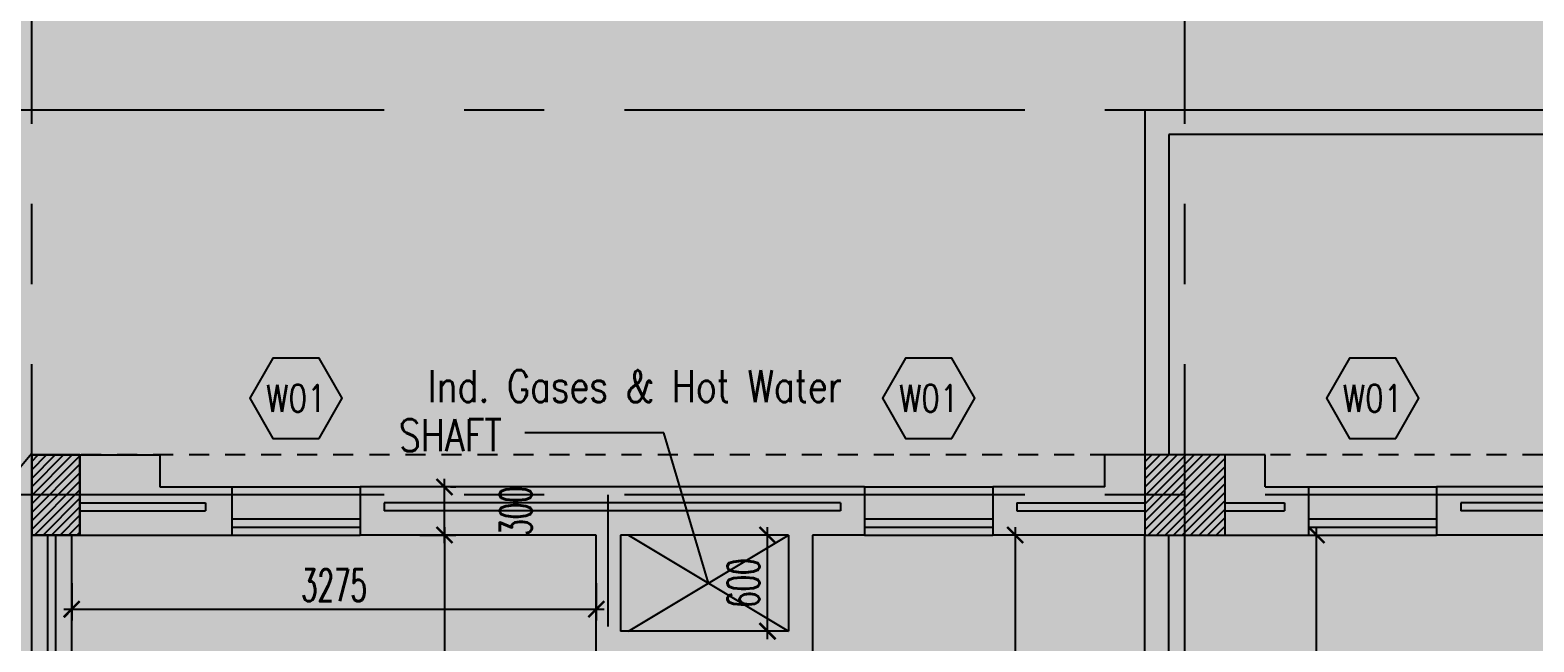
# Model space of a CAD drawing. Extents: x 88852.7 to 88945.7, y 39921.6 to 40001.1.
# Drawn here: x 88902.8 to 88912.19, y 39986.38 to 39990.2 of the extents above; entities that cross this region are included whole.
import ezdxf
from ezdxf.enums import TextEntityAlignment as Align

# ---------------------------------------------------------------- set-up
doc = ezdxf.new("R2010")
doc.units = 0
doc.header["$MEASUREMENT"] = 0
doc.header["$PDMODE"] = 34
for name, pattern in [('CENTER', [2, 1.25, -0.25, 0.25, -0.25]), ('CENTERX2', [4, 2.5, -0.5, 0.5, -0.5]), ('HIDDEN2', [0.1875, 0.125, -0.0625])]:
    doc.linetypes.add(name, pattern=pattern)
doc.layers.get('0').update_dxf_attribs({"linetype": 'CONTINUOUS'})
doc.layers.get('DEFPOINTS').update_dxf_attribs({"linetype": 'CONTINUOUS'})
for name, color, linetype in [('AX-DIM', 4, 'CONTINUOUS'), ('AXES', 11, 'CENTERX2'), ('AXES1', 11, 'CENTER'), ('COL', 2, 'CONTINUOUS'), ('DIM', 4, 'CONTINUOUS'), ('HAT', 8, 'CONTINUOUS'), ('HIDDEN', 9, 'HIDDEN2'), ('INSUL', 4, 'CONTINUOUS'), ('PROJ-L', 3, 'CONTINUOUS'), ('SHAFT', 4, 'CONTINUOUS'), ('WALL', 2, 'CONTINUOUS'), ('WIN', 3, 'CONTINUOUS'), ('WIN-BOX', 3, 'CONTINUOUS'), ('WIN-NO', 5, 'CONTINUOUS')]:
    doc.layers.add(name, color=color, linetype=linetype)
doc.styles.add('ROMANS', font='ROMANS.shx', dxfattribs={"width": 0.6})
doc.styles.add('SIMPLEX', font='simplex.shx', dxfattribs={"width": 0.8})
doc.dimstyles.new('DIM-OUT', dxfattribs={"dimscale": 0, "dimtxt": 0.24, "dimasz": 0.08, "dimexe": 0.02, "dimexo": 0.02, "dimgap": 0.05, "dimtad": 1, "dimdec": 0, "dimlfac": 1000, "dimzin": 0, "dimdsep": 46, "dimtxsty": 'ROMANS', "dimblk1": 'ARCHTICK', "dimblk2": 'ARCHTICK', "dimsah": 1, "dimcen": 0.01, "dimdle": 0.08, "dimclrd": 4, "dimclre": 4, "dimclrt": 2, "dimadec": 0, "dimazin": 0, "dimtp": 2, "dimtm": 2, "dimtfac": 0.1142857142857143, "dimtdec": 0, "dimtix": 1, "dimtmove": 2, "dimatfit": 3, "dimldrblk": 'ARCHTICK', "dimfxl": 0, "dimtolj": 1, "dimtzin": 0, "dimarcsym": 0})
doc.dimstyles.new('DIM7', dxfattribs={"dimtxt": 0.24, "dimasz": 0.08, "dimexe": 0.07, "dimexo": 0.05, "dimgap": 0.07, "dimtad": 1, "dimzin": 0, "dimdsep": 46, "dimtxsty": 'SIMPLEX', "dimblk": 'ARCHTICK', "dimcen": 0.05, "dimdle": 0.05, "dimclrd": 4, "dimclre": 4, "dimclrt": 2, "dimadec": 0, "dimazin": 0, "dimtp": 2, "dimtm": 2, "dimtfac": 0.1142857142857143, "dimtix": 1, "dimtmove": 2, "dimatfit": 3, "dimldrblk": 'DOT', "dimfxl": 0, "dimtolj": 1, "dimtzin": 0, "dimarcsym": 0})
doc.dimstyles.new('STANDARD in', dxfattribs={"dimtxt": 0.2, "dimasz": 0.1, "dimexe": 0.07, "dimexo": 0.07, "dimgap": 0.05, "dimtad": 1, "dimdec": 0, "dimlfac": 1000, "dimzin": 0, "dimdsep": 46, "dimtxsty": 'ROMANS', "dimblk": 'ARCHTICK', "dimcen": 0.05, "dimdle": 0.05, "dimclrd": 4, "dimclre": 4, "dimclrt": 2, "dimadec": 0, "dimazin": 0, "dimtfac": 1, "dimtdec": 0, "dimtmove": 2, "dimatfit": 3, "dimfxl": 0, "dimtolj": 1, "dimtzin": 0, "dimarcsym": 0})

# ---------------------------------------------------------------- blocks, each defined once
blk = doc.blocks.new('_ARCHTICK')
at = {"color": 0, "linetype": 'ByBlock', "const_width": 0.15}
blk.add_lwpolyline([(-0.5, -0.5), (0.5, 0.5)], dxfattribs=at)
blk = doc.blocks.new('*D512')
at = {"layer": 'AX-DIM', "color": 4, "lineweight": -2}
for p, q in [((88860.69025844976, 39999.72794392368), (88935.54025844975, 39999.72794392368)), ((88860.77025844976, 39995.08988482877), (88860.77025844976, 39999.74794392368)), ((88935.46025844975, 39987.56956244051), (88935.46025844975, 39999.74794392368))]:
    blk.add_line(p, q, dxfattribs=at)
at = {"layer": 'DEFPOINTS', "color": 0}
for p in [(88935.46025844975, 39999.72794392368), (88860.77025844976, 39995.06988482877), (88935.46025844975, 39987.54956244052)]:
    blk.add_point(p, dxfattribs=at)
at = {"layer": 'AX-DIM', "color": 4, "lineweight": -2, "xscale": 0.08, "yscale": 0.08, "zscale": 0.08, "rotation": 180}
blk.add_blockref('_ARCHTICK', (88860.77025844976, 39999.72794392368), dxfattribs=at)
at = {"layer": 'AX-DIM', "color": 4, "lineweight": -2, "xscale": 0.08, "yscale": 0.08, "zscale": 0.08}
blk.add_blockref('_ARCHTICK', (88935.46025844975, 39999.72794392368), dxfattribs=at)
at = {"layer": 'AX-DIM', "color": 2, "insert": (88898.11525844975, 39999.89794392368), "char_height": 0.24, "attachment_point": 5, "style": 'ROMANS'}
blk.add_mtext('\\A1;74690', dxfattribs=at)
blk = doc.blocks.new('*D121')
at = {"layer": 'DEFPOINTS', "color": 0, "linetype": 'ByBlock'}
for p in [(88907.40391973859, 39987.04956244052), (88907.53525844975, 39987.04956244052), (88907.53525844975, 39986.44956244051)]:
    blk.add_point(p, dxfattribs=at)
at = {"layer": 'DIM', "color": 4, "linetype": 'ByBlock', "lineweight": -2}
for p, q in [((88907.46525844974, 39987.04956244052), (88907.33391973858, 39987.04956244052)), ((88907.40391973859, 39986.39956244051), (88907.40391973859, 39987.09956244052)), ((88907.46525844974, 39986.44956244051), (88907.33391973858, 39986.44956244051))]:
    blk.add_line(p, q, dxfattribs=at)
at = {"layer": 'DIM', "color": 4, "linetype": 'ByBlock', "lineweight": -2, "xscale": 0.1, "yscale": 0.1, "zscale": 0.1}
for p, rotation in [((88907.40391973859, 39987.04956244052), 90), ((88907.40391973859, 39986.44956244051), 270)]:
    blk.add_blockref('_ARCHTICK', p, dxfattribs=dict(at, rotation=rotation))
at = {"layer": 'DIM', "color": 2, "linetype": 'ByBlock', "insert": (88907.25391973858, 39986.74956244053), "char_height": 0.2, "attachment_point": 5, "rotation": 90, "style": 'ROMANS'}
blk.add_mtext('\\A1;600', dxfattribs=at)
blk = doc.blocks.new('*D116')
at = {"layer": 'DEFPOINTS', "color": 0, "linetype": 'ByBlock'}
for p in [(88905.35414748543, 39987.34956244051), (88905.38731165604, 39987.34956244051), (88905.35414748543, 39987.04956244052)]:
    blk.add_point(p, dxfattribs=at)
at = {"layer": 'DIM', "color": 4, "linetype": 'ByBlock', "lineweight": -2}
for p, q in [((88905.38731165604, 39986.99956244051), (88905.38731165604, 39987.39956244051)), ((88905.42414748544, 39987.34956244051), (88905.45731165605, 39987.34956244051)), ((88905.42414748544, 39987.04956244052), (88905.45731165605, 39987.04956244052))]:
    blk.add_line(p, q, dxfattribs=at)
at = {"layer": 'DIM', "color": 4, "linetype": 'ByBlock', "lineweight": -2, "xscale": 0.1, "yscale": 0.1, "zscale": 0.1}
for p, rotation in [((88905.38731165604, 39987.34956244051), 90), ((88905.38731165604, 39987.04956244052), 270)]:
    blk.add_blockref('_ARCHTICK', p, dxfattribs=dict(at, rotation=rotation))
at = {"layer": 'DIM', "color": 2, "linetype": 'ByBlock', "insert": (88905.83231165604, 39987.19956244053), "char_height": 0.2, "attachment_point": 5, "rotation": 90, "style": 'ROMANS'}
blk.add_mtext('\\A1;300', dxfattribs=at)
blk = doc.blocks.new('*D115')
at = {"layer": 'DEFPOINTS', "color": 0, "linetype": 'ByBlock'}
for p in [(88903.06025844975, 39986.81843555014), (88906.33525844975, 39986.81843555014), (88906.33525844975, 39986.58647120809)]:
    blk.add_point(p, dxfattribs=at)
at = {"layer": 'DIM', "color": 4, "linetype": 'ByBlock', "lineweight": -2}
for p, q in [((88903.06025844975, 39986.74843555014), (88903.06025844975, 39986.51647120809)), ((88906.33525844975, 39986.74843555014), (88906.33525844975, 39986.51647120809)), ((88903.01025844975, 39986.58647120809), (88906.38525844975, 39986.58647120809))]:
    blk.add_line(p, q, dxfattribs=at)
at = {"layer": 'DIM', "color": 4, "linetype": 'ByBlock', "lineweight": -2, "xscale": 0.1, "yscale": 0.1, "zscale": 0.1, "rotation": 180}
blk.add_blockref('_ARCHTICK', (88903.06025844975, 39986.58647120809), dxfattribs=at)
at = {"layer": 'DIM', "color": 4, "linetype": 'ByBlock', "lineweight": -2, "xscale": 0.1, "yscale": 0.1, "zscale": 0.1}
blk.add_blockref('_ARCHTICK', (88906.33525844975, 39986.58647120809), dxfattribs=at)
at = {"layer": 'DIM', "color": 2, "linetype": 'ByBlock', "insert": (88904.69775844975, 39986.73647120809), "char_height": 0.2, "attachment_point": 5, "style": 'ROMANS'}
blk.add_mtext('\\A1;3275', dxfattribs=at)
blk = doc.blocks.new('*D117')
at = {"layer": 'DEFPOINTS', "color": 0, "linetype": 'ByBlock'}
for p in [(88905.1634553015, 39987.04956244052), (88904.92275844974, 39982.34956244052), (88905.38731165604, 39982.34956244052)]:
    blk.add_point(p, dxfattribs=at)
at = {"layer": 'DIM', "color": 4, "linetype": 'ByBlock', "lineweight": -2}
for p, q in [((88905.23345530151, 39987.04956244052), (88905.45731165605, 39987.04956244052)), ((88905.38731165604, 39987.09956244052), (88905.38731165604, 39982.29956244052)), ((88904.99275844975, 39982.34956244052), (88905.45731165605, 39982.34956244052))]:
    blk.add_line(p, q, dxfattribs=at)
at = {"layer": 'DIM', "color": 4, "linetype": 'ByBlock', "lineweight": -2, "xscale": 0.1, "yscale": 0.1, "zscale": 0.1}
for p, rotation in [((88905.38731165604, 39987.04956244052), 90), ((88905.38731165604, 39982.34956244052), 270)]:
    blk.add_blockref('_ARCHTICK', p, dxfattribs=dict(at, rotation=rotation))
at = {"layer": 'DIM', "color": 2, "linetype": 'ByBlock', "insert": (88905.23731165603, 39984.69956244053), "char_height": 0.2, "attachment_point": 5, "rotation": 90, "style": 'ROMANS'}
blk.add_mtext('\\A1;4700', dxfattribs=at)
blk = doc.blocks.new('*D123')
at = {"layer": 'DEFPOINTS', "color": 0, "linetype": 'ByBlock'}
for p in [(88908.9495611365, 39987.04956244051), (88908.9495611365, 39982.34956244052), (88908.9495611365, 39982.34956244052)]:
    blk.add_point(p, dxfattribs=at)
at = {"layer": 'DIM', "color": 4, "linetype": 'ByBlock', "lineweight": -2}
blk.add_line((88908.9495611365, 39987.09956244051), (88908.9495611365, 39982.29956244052), dxfattribs=at)
at = {"layer": 'DIM', "color": 4, "linetype": 'ByBlock', "lineweight": -2, "xscale": 0.1, "yscale": 0.1, "zscale": 0.1}
for p, rotation in [((88908.9495611365, 39987.04956244051), 90), ((88908.9495611365, 39982.34956244052), 270)]:
    blk.add_blockref('_ARCHTICK', p, dxfattribs=dict(at, rotation=rotation))
at = {"layer": 'DIM', "color": 2, "linetype": 'ByBlock', "insert": (88908.79956113649, 39984.69956244053), "char_height": 0.2, "attachment_point": 5, "rotation": 90, "style": 'ROMANS'}
blk.add_mtext('\\A1;4700', dxfattribs=at)
blk = doc.blocks.new('*D636')
at = {"layer": 'DEFPOINTS', "color": 0, "linetype": 'ByBlock'}
for p in [(88910.78141105002, 39987.04956244052), (88910.83098370131, 39987.04956244052), (88911.05239781975, 39982.34956244052)]:
    blk.add_point(p, dxfattribs=at)
at = {"layer": 'DIM', "color": 4, "linetype": 'ByBlock', "lineweight": -2}
for p, q in [((88910.83098370131, 39982.29956244052), (88910.83098370131, 39987.09956244052)), ((88910.85141105003, 39987.04956244052), (88910.90098370131, 39987.04956244052)), ((88910.98239781974, 39982.34956244052), (88910.7609837013, 39982.34956244052))]:
    blk.add_line(p, q, dxfattribs=at)
at = {"layer": 'DIM', "color": 4, "linetype": 'ByBlock', "lineweight": -2, "xscale": 0.1, "yscale": 0.1, "zscale": 0.1}
for p, rotation in [((88910.83098370131, 39987.04956244052), 90), ((88910.83098370131, 39982.34956244052), 270)]:
    blk.add_blockref('_ARCHTICK', p, dxfattribs=dict(at, rotation=rotation))
at = {"layer": 'DIM', "color": 2, "linetype": 'ByBlock', "insert": (88910.6809837013, 39984.69956244053), "char_height": 0.2, "attachment_point": 5, "rotation": 90, "style": 'ROMANS'}
blk.add_mtext('\\A1;4700', dxfattribs=at)
blk = doc.blocks.new('WW1')
at = {"layer": 'WIN-BOX'}
blk.add_lwpolyline([(144.3375672970433, -250), (288.6751345940866, 0), (144.3375672970433, 250), (-144.3375672970433, 250), (-288.6751345940866, 0), (-144.3375672970433, -250)], close=True, dxfattribs=at)
at = {"layer": 'WIN-NO', "style": 'ROMANS', "width": 0.8}
blk.add_attdef('W00', text='', height=170, dxfattribs=at).set_placement((0, 0), align=Align.MIDDLE)
blk = doc.blocks.new('*X92')
at = {"color": 0}
for p, q in [((227928.5557043091, 177122.9334760556), (228395.3562020651, 177589.7339738117)), ((227928.5557043091, 177175.9664846446), (228342.3231934761, 177589.7339738117)), ((227928.5557043091, 177228.9994932336), (228289.2901848871, 177589.7339738117)), ((227928.5557043091, 177282.0325018226), (228236.2571762982, 177589.7339738117)), ((227928.555704309, 177335.0655104116), (228183.2241677092, 177589.7339738117)), ((227928.555704309, 177388.0985190005), (228130.1911591201, 177589.7339738117)), ((227928.555704309, 177441.1315275895), (228077.1581505312, 177589.7339738117)), ((227928.555704309, 177494.1645361785), (228024.1251419422, 177589.7339738117)), ((227928.555704309, 177547.1975447675), (227971.0921333532, 177589.7339738117)), ((227948.3892106541, 177089.7339738117), (228428.5557043089, 177569.9004674665)), ((228001.4222192431, 177089.7339738117), (228428.5557043089, 177516.8674588775)), ((228054.4552278321, 177089.7339738117), (228428.5557043089, 177463.8344502885)), ((228107.4882364211, 177089.7339738117), (228428.5557043089, 177410.8014416995)), ((228160.5212450101, 177089.7339738117), (228428.5557043089, 177357.7684331106)), ((228213.5542535991, 177089.7339738117), (228428.5557043089, 177304.7354245216)), ((228266.5872621881, 177089.7339738117), (228428.5557043089, 177251.7024159326)), ((228319.620270777, 177089.7339738117), (228428.5557043089, 177198.6694073436)), ((228372.653279366, 177089.7339738117), (228428.5557043089, 177145.6363987546))]:
    blk.add_line(p, q, dxfattribs=at)
blk = doc.blocks.new('C-300')
at = {"layer": 'HAT', "linetype": 'ByBlock', "ltscale": 0.3}
h = blk.add_hatch(dxfattribs=at)
h.set_pattern_fill('ANSI31', color=8, scale=300, style=0)
h.set_pattern_definition([(45, (-258496.1822811714, -82361.0053373935), (-26.51650429449553, 26.51650429449553), [])])
h.paths.add_polyline_path([(300.0000000000291, 500), (-2.91038304567337e-11, 500), (-5.820766091346741e-11, 249.9999999999854), (300.0000000000582, 249.9999999999709)])
h.paths.add_polyline_path([(300.0000000000873, 250), (0, 250), (-2.91038304567337e-11, 0), (300.0000000000582, 0)])
at = {"layer": 'COL'}
blk.add_lwpolyline([(0, 500), (300.0000000000582, 500), (300.0000000000582, 0), (0, 0)], close=True, dxfattribs=at)

msp = doc.modelspace()

# ---------------------------------------------------------------- linework, layer by layer
at = {"layer": 'AXES'}
for p, q in [((88910.01025844975, 39921.61526879654), (88910.01025844975, 40000.42794392369)), ((88902.81025844975, 39921.61526879654), (88902.81025844975, 40000.07794392369)), ((88945.01025844975, 39989.69956244052), (88876.97025844976, 39989.69956244052)), ((88945.01025844975, 39987.29956244052), (88876.966932565, 39987.29956244052))]:
    msp.add_line(p, q, dxfattribs=at)
at = {"layer": 'AXES1'}
msp.add_line((88906.41025844976, 39928.47956244052), (88906.41025844976, 39987.29956244052), dxfattribs=at)
at = {"layer": 'COL'}
msp.add_lwpolyline([(88910.26025844975, 39987.04956244052), (88910.26025844975, 39987.54956244052), (88909.76025844975, 39987.54956244052), (88909.76025844975, 39987.04956244052)], close=True, dxfattribs=at)
at = {"layer": 'HIDDEN'}
msp.add_line((88934.96828971404, 39987.54956244052), (88902.81025844974, 39987.54956244051), dxfattribs=at)
at = {"layer": 'INSUL'}
for p, q in [((88903.11025844976, 39987.24956244051), (88903.8960825872, 39987.24956244051)), ((88903.8960825872, 39987.24956244051), (88903.8960825872, 39987.19956244052)), ((88905.01026061004, 39987.24956244051), (88905.01026061004, 39987.19956244052)), ((88907.86025844976, 39987.24956244051), (88905.01026061004, 39987.24956244051)), ((88907.86025844976, 39987.24956244051), (88907.86025844976, 39987.19956244052)), ((88908.96025844975, 39987.24956244051), (88908.96025844975, 39987.19956244052)), ((88908.96025844975, 39987.24956244051), (88909.76025844975, 39987.24956244051)), ((88910.26025844975, 39987.24956244052), (88910.63141105004, 39987.24956244052)), ((88910.63141105004, 39987.24956244052), (88910.63141105004, 39987.19956244052)), ((88911.73141105003, 39987.24956244052), (88911.73141105003, 39987.19956244052)), ((88915.43141105007, 39987.24956244052), (88911.73141105003, 39987.24956244052)), ((88903.11025844976, 39987.19956244052), (88903.8960825872, 39987.19956244052)), ((88907.86025844976, 39987.19956244052), (88905.01026061004, 39987.19956244052)), ((88908.96025844975, 39987.19956244052), (88909.76025844975, 39987.19956244052)), ((88910.26025844975, 39987.19956244052), (88910.63141105004, 39987.19956244052)), ((88915.43141105007, 39987.19956244052), (88911.73141105003, 39987.19956244052)), ((88902.91025844976, 39980.44956244052), (88902.91025844976, 39987.04956244052)), ((88902.96025844975, 39980.44956244052), (88902.96025844975, 39987.04956244052))]:
    msp.add_line(p, q, dxfattribs=at)
at = {"layer": 'PROJ-L', "linetype": 'Continuous'}
for p, q in [((88909.76025844975, 39989.69956244052), (88909.76025844975, 39987.54956244052)), ((88928.26025844975, 39989.69956244052), (88909.76025844975, 39989.69956244052)), ((88909.91025844976, 39989.54956244052), (88909.91025844976, 39987.54956244052)), ((88928.11025844976, 39989.54956244052), (88909.91025844976, 39989.54956244052))]:
    msp.add_line(p, q, dxfattribs=at)
at = {"layer": 'SHAFT'}
msp.add_line((88896.41525844975, 39979.95956138605), (88902.81025844975, 39987.55956138605), dxfattribs=at)
at = {"layer": 'SHAFT', "linetype": 'ByBlock'}
for p, q in [((88906.53525844976, 39987.04956244052), (88907.53525844976, 39986.44956244052)), ((88906.53525844976, 39986.44956244052), (88907.53525844976, 39987.04956244052))]:
    msp.add_line(p, q, dxfattribs=at)
at = {"layer": 'WALL'}
for p, q in [((88902.81025844978, 39987.54956244052), (88903.61025845303, 39987.54956244052)), ((88903.61025845303, 39987.54956244052), (88903.61025845303, 39987.34956244052)), ((88909.51025844972, 39987.34956244051), (88909.51025844974, 39987.54956244051)), ((88910.5102584498, 39987.54956244052), (88909.51025844974, 39987.54956244051)), ((88910.51025844987, 39987.34956244052), (88910.5102584498, 39987.54956244052)), ((88903.61025845303, 39987.34956244052), (88904.06026061004, 39987.34956244052)), ((88904.06026061004, 39987.34956244051), (88904.06026061004, 39987.04956244052)), ((88904.86026061005, 39987.34956244051), (88904.86026061005, 39987.04956244052)), ((88908.01025844975, 39987.34956244051), (88904.86026061005, 39987.34956244051)), ((88908.01025844975, 39987.34956244051), (88908.01025844975, 39987.04956244052)), ((88908.81025844975, 39987.34956244051), (88908.81025844975, 39987.04956244052)), ((88909.51025844972, 39987.34956244051), (88908.81025844975, 39987.34956244051)), ((88910.51025844987, 39987.34956244052), (88910.78141105003, 39987.34956244052)), ((88910.78141105003, 39987.34956244052), (88910.78141105003, 39987.04956244052)), ((88911.58141105004, 39987.34956244052), (88911.58141105004, 39987.04956244052)), ((88915.58141105008, 39987.34956244052), (88911.58141105004, 39987.34956244052)), ((88902.81025844975, 39980.44956244052), (88902.81025844975, 39987.04956244052)), ((88903.06025844975, 39982.34956244052), (88903.06025844975, 39987.04956244052)), ((88903.11025844976, 39987.04956244052), (88904.06026061004, 39987.04956244052)), ((88906.33525844975, 39987.04956244052), (88904.86026061005, 39987.04956244052)), ((88906.33525844975, 39980.39956244052), (88906.33525844975, 39987.04956244052)), ((88907.53525844976, 39987.04956244052), (88906.48525844976, 39987.04956244052)), ((88906.48525844976, 39987.04956244052), (88906.48525844976, 39986.44956244052)), ((88907.53525844976, 39987.04956244052), (88907.53525844976, 39986.44956244052)), ((88907.68525844975, 39987.04956244052), (88907.68525844975, 39986.29956244052)), ((88908.01025844975, 39987.04956244052), (88907.68525844975, 39987.04956244052)), ((88909.76025844975, 39987.04956244052), (88908.81025844975, 39987.04956244052)), ((88909.76025844975, 39982.34956244052), (88909.76025844975, 39987.04956244052)), ((88909.91025844976, 39982.34956244052), (88909.91025844976, 39987.04956244052)), ((88910.26025844975, 39987.04956244052), (88910.78141105003, 39987.04956244052)), ((88913.36025844976, 39987.04956244052), (88911.58141105004, 39987.04956244052)), ((88907.53525844976, 39986.44956244052), (88906.48525844976, 39986.44956244052))]:
    msp.add_line(p, q, dxfattribs=at)
at = {"layer": 'WALL', "linetype": 'ByBlock', "ltscale": 0.3}
for points in [[(88903.11025844974, 39987.54956244052), (88902.81025844974, 39987.54956244052), (88902.81025844974, 39987.04956244052), (88903.11025844974, 39987.04956244052)], [(88910.26025844975, 39987.54956244052), (88909.76025844975, 39987.54956244052), (88909.76025844975, 39987.04956244051), (88910.26025844975, 39987.04956244051)]]:
    msp.add_lwpolyline(points, close=True, dxfattribs=at)
at = {"layer": 'WIN'}
for p, q in [((88904.06026061004, 39987.34956244051), (88904.86026061005, 39987.34956244051)), ((88908.01025844975, 39987.34956244051), (88908.81025844975, 39987.34956244051)), ((88910.78141105003, 39987.34956244052), (88911.58141105004, 39987.34956244052)), ((88904.06026061004, 39987.14956244051), (88904.86026061005, 39987.14956244051)), ((88908.01025844975, 39987.14956244051), (88908.81025844975, 39987.14956244051)), ((88910.78141105003, 39987.14956244051), (88911.58141105004, 39987.14956244051)), ((88904.06026061004, 39987.09956244051), (88904.86026061005, 39987.09956244051)), ((88904.06026061004, 39987.04956244052), (88904.86026061005, 39987.04956244052)), ((88908.01025844975, 39987.09956244051), (88908.81025844975, 39987.09956244051)), ((88908.01025844975, 39987.04956244052), (88908.81025844975, 39987.04956244052)), ((88910.78141105003, 39987.09956244052), (88911.58141105004, 39987.09956244052)), ((88910.78141105003, 39987.04956244052), (88911.58141105004, 39987.04956244052))]:
    msp.add_line(p, q, dxfattribs=at)

# ---------------------------------------------------------------- block references
at = {"layer": 'COL', "color": 6, "linetype": 'ByBlock', "ltscale": 0.3, "xscale": 0.001, "yscale": 0.001, "zscale": 0.001}
msp.add_blockref('C-300', (88902.81025844975, 39987.04956244052), dxfattribs=at)
at = {"layer": 'HAT', "xscale": 0.001, "yscale": 0.001, "zscale": 0.001}
msp.add_blockref('*X92', (88681.83170274545, 39809.95982846671), dxfattribs=at)
at = {"layer": 'WIN-NO', "xscale": 0.001, "yscale": 0.001, "zscale": 0.001}
for p in [(88904.46026061004, 39987.90265015211), (88908.41025844976, 39987.90265015211), (88911.18141105003, 39987.90265015211)]:
    msp.add_blockref('WW1', p, dxfattribs=at).add_auto_attribs({'W00': 'W01'})

# ---------------------------------------------------------------- texts
at = {"layer": 'SHAFT', "color": 4, "style": 'ROMANS', "width": 0.8}
for s, p in [('Ind. Gases & Hot Water', (88906.57645285943, 39987.97861929466)), ('SHAFT', (88905.42473787707, 39987.6722964673))]:
    msp.add_text(s, height=0.2, dxfattribs=at).set_placement(p, align=Align.MIDDLE)

# ---------------------------------------------------------------- dimensions: what is measured, and where the dimension line sits
at = {"layer": 'AX-DIM'}
dim = msp.add_linear_dim(base=(88935.46025844975, 39999.72794392368), p1=(88860.77025844976, 39995.06988482877), p2=(88935.46025844975, 39987.54956244052), dimstyle='DIM-OUT', override={"dimscale": 1}, dxfattribs=at)
dim.commit()
dim.dimension.update_dxf_attribs({"geometry": '*D512', "text_midpoint": (88898.11525844975, 39999.89794392368)})
at = {"layer": 'DIM', "linetype": 'ByBlock', "ltscale": 0.3}
for base, p1, p2, picture, middle in [((88905.38731165604, 39987.34956244051), (88905.35414748543, 39987.04956244052), (88905.35414748543, 39987.34956244051), '*D116', (88905.83231165604, 39987.19956244053)), ((88905.38731165604, 39982.34956244052), (88905.1634553015, 39987.04956244052), (88904.92275844974, 39982.34956244052), '*D117', (88905.23731165603, 39984.69956244053)), ((88907.40391973859, 39987.04956244052), (88907.53525844975, 39986.44956244051), (88907.53525844975, 39987.04956244052), '*D121', (88907.25391973858, 39986.74956244053)), ((88908.9495611365, 39982.34956244052), (88908.9495611365, 39987.04956244051), (88908.9495611365, 39982.34956244052), '*D123', (88908.79956113649, 39984.69956244053)), ((88910.83098370131, 39987.04956244052), (88911.05239781975, 39982.34956244052), (88910.78141105002, 39987.04956244052), '*D636', (88910.6809837013, 39984.69956244053))]:
    dim = msp.add_linear_dim(base=base, p1=p1, p2=p2, angle=90, dimstyle='STANDARD in', dxfattribs=at)
    dim.commit()
    dim.dimension.update_dxf_attribs({"geometry": picture, "text_midpoint": middle})
dim = msp.add_linear_dim(base=(88906.33525844975, 39986.58647120809), p1=(88903.06025844975, 39986.81843555014), p2=(88906.33525844975, 39986.81843555014), dimstyle='STANDARD in', dxfattribs=at)
dim.commit()
dim.dimension.update_dxf_attribs({"geometry": '*D115', "text_midpoint": (88904.69775844975, 39986.73647120809)})

# ---------------------------------------------------------------- leaders
at = {"layer": 'SHAFT', "color": 6, "linetype": 'ByBlock', "ltscale": 0.3}
msp.add_leader([(88907.03525844975, 39986.74956244051), (88906.75666989946, 39987.68636132766), (88905.88947660454, 39987.68636132766)], dimstyle='DIM7', override={"dimasz": 200, "dimgap": 70, "dimtad": 0}, dxfattribs=at)

doc.saveas('drawing.dxf')
